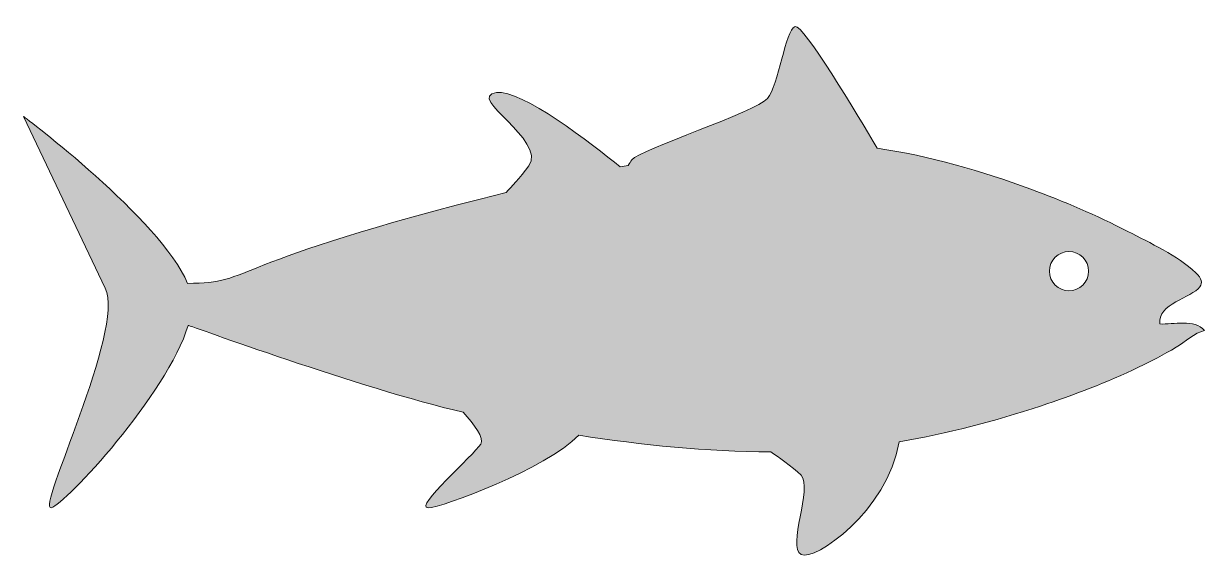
# Model space of a CAD drawing. Header units: inches. Extents: x 0 to 102, y -1 to 46.
import ezdxf

# ---------------------------------------------------------------- set-up
doc = ezdxf.new("R2010")
doc.units = ezdxf.units.IN
doc.header["$MEASUREMENT"] = 0
doc.layers.add('Layer 1', color=7, linetype='Continuous')

msp = doc.modelspace()

# ---------------------------------------------------------------- hatches: boundary and pattern name
at = {"layer": 'Layer 1', "true_color": 0x047c65}
h = msp.add_hatch(color=126, dxfattribs=at)
h.dxf.hatch_style = 2
edge = h.paths.add_edge_path()
edge.add_spline(control_points=[(66.9, 0.05), (68.07, -0.54), (74.3, 3.74), (75.34, 9.75), (79.48, 10.45), (83.56, 11.53), (87.51, 12.83), (90.38, 13.78), (93.22, 14.86), (95.94, 16.16), (97.04, 16.69), (98.13, 17.25), (99.17, 17.88), (99.93, 18.33), (100.76, 19.14), (101.6, 19.32), (100.79, 20.34), (98.9, 19.83), (97.78, 19.89), (97.5, 21.62), (100.53, 22.13), (101.21, 23.09), (101.44, 23.42), (101.4, 23.79), (100.87, 24.29), (99.26, 25.79), (96.95, 26.85), (95.01, 27.85), (92.31, 29.23), (89.51, 30.44), (86.66, 31.49), (82.41, 33.05), (77.96, 34.35), (73.44, 35.01), (71.78, 37.83), (67.06, 45.73), (66.38, 45.47), (65.55, 45.16), (64.94, 40.41), (64.01, 39.28), (63.08, 38.14), (53.01, 34.9), (52.34, 34.01), (52.23, 33.87), (52.13, 33.71), (52.02, 33.53), (51.8, 33.49), (51.57, 33.44), (51.34, 33.4), (48.93, 35.36), (42.81, 40.12), (40.68, 39.79), (37.99, 39.38), (45.03, 35.72), (43.47, 33.5), (42.69, 32.4), (41.95, 31.68), (41.53, 31.19), (16.87, 25.07), (19.96, 23.38), (14.1, 23.38), (11.83, 28.88), (0, 37.73), (0, 37.73), (0, 37.73), (7.03, 22.97), (7.03, 22.97), (8.74, 19.38), (1.04, 3.77), (2.38, 4.08), (3.55, 4.35), (12.36, 13.82), (14.16, 19.77), (14.23, 19.77), (29.04, 14.35), (37.82, 12.29), (38.75, 11.27), (39.67, 10.05), (39.34, 9.55), (38.72, 8.62), (33.56, 4.07), (34.8, 4.07), (35.95, 4.08), (44.92, 7.37), (47.77, 10.32), (53.18, 9.46), (58.81, 8.91), (64.29, 8.89), (64.86, 8.52), (66.11, 7.65), (66.9, 6.87), (67.93, 5.83), (65.66, 0.67), (66.9, 0.05)], knot_values=[0, 0, 0, 0, 1, 1, 1, 2, 2, 2, 3, 3, 3, 4, 4, 4, 5, 5, 5, 6, 6, 6, 7, 7, 7, 8, 8, 8, 9, 9, 9, 10, 10, 10, 11, 11, 11, 12, 12, 12, 13, 13, 13, 14, 14, 14, 15, 15, 15, 16, 16, 16, 17, 17, 17, 18, 18, 18, 19, 19, 19, 20, 20, 20, 21, 21, 21, 22, 22, 22, 23, 23, 23, 24, 24, 24, 25, 25, 25, 26, 26, 26, 27, 27, 27, 28, 28, 28, 29, 29, 29, 30, 30, 30, 31, 31, 31, 31], degree=3, periodic=1)
edge = h.paths.add_edge_path()
edge.add_spline(control_points=[(89.95, 26.12), (90.88, 26.12), (91.64, 25.36), (91.64, 24.43), (91.64, 23.49), (90.88, 22.74), (89.95, 22.74), (89.02, 22.74), (88.26, 23.49), (88.26, 24.43), (88.26, 25.36), (89.02, 26.12), (89.95, 26.12)], knot_values=[0, 0, 0, 0, 1, 1, 1, 2, 2, 2, 3, 3, 3, 4, 4, 4, 4], degree=3, periodic=1)

# ---------------------------------------------------------------- linework, layer by layer
at = {"layer": 'Layer 1', "lineweight": 0}
for points, knots in [([(66.9, 0.05), (68.07, -0.54), (74.3, 3.74), (75.34, 9.75), (79.48, 10.45), (83.56, 11.53), (87.51, 12.83), (90.38, 13.78), (93.22, 14.86), (95.94, 16.16), (97.04, 16.69), (98.13, 17.25), (99.17, 17.88), (99.93, 18.33), (100.76, 19.14), (101.6, 19.32), (100.79, 20.34), (98.9, 19.83), (97.78, 19.89), (97.5, 21.62), (100.53, 22.13), (101.21, 23.09), (101.44, 23.42), (101.4, 23.79), (100.87, 24.29), (99.26, 25.79), (96.95, 26.85), (95.01, 27.85), (92.31, 29.23), (89.51, 30.44), (86.66, 31.49), (82.41, 33.05), (77.96, 34.35), (73.44, 35.01), (71.78, 37.83), (67.06, 45.73), (66.38, 45.47), (65.55, 45.16), (64.94, 40.41), (64.01, 39.28), (63.08, 38.14), (53.01, 34.9), (52.34, 34.01), (52.23, 33.87), (52.13, 33.71), (52.02, 33.53), (51.8, 33.49), (51.57, 33.44), (51.34, 33.4), (48.93, 35.36), (42.81, 40.12), (40.68, 39.79), (37.99, 39.38), (45.03, 35.72), (43.47, 33.5), (42.69, 32.4), (41.95, 31.68), (41.53, 31.19), (16.87, 25.07), (19.96, 23.38), (14.1, 23.38), (11.83, 28.88), (0, 37.73), (0, 37.73), (0, 37.73), (7.03, 22.97), (7.03, 22.97), (8.74, 19.38), (1.04, 3.77), (2.38, 4.08), (3.55, 4.35), (12.36, 13.82), (14.16, 19.77), (14.23, 19.77), (29.04, 14.35), (37.82, 12.29), (38.75, 11.27), (39.67, 10.05), (39.34, 9.55), (38.72, 8.62), (33.56, 4.07), (34.8, 4.07), (35.95, 4.08), (44.92, 7.37), (47.77, 10.32), (53.18, 9.46), (58.81, 8.91), (64.29, 8.89), (64.86, 8.52), (66.11, 7.65), (66.9, 6.87), (67.93, 5.83), (65.66, 0.67), (66.9, 0.05)], [0, 0, 0, 0, 1, 1, 1, 2, 2, 2, 3, 3, 3, 4, 4, 4, 5, 5, 5, 6, 6, 6, 7, 7, 7, 8, 8, 8, 9, 9, 9, 10, 10, 10, 11, 11, 11, 12, 12, 12, 13, 13, 13, 14, 14, 14, 15, 15, 15, 16, 16, 16, 17, 17, 17, 18, 18, 18, 19, 19, 19, 20, 20, 20, 21, 21, 21, 22, 22, 22, 23, 23, 23, 24, 24, 24, 25, 25, 25, 26, 26, 26, 27, 27, 27, 28, 28, 28, 29, 29, 29, 30, 30, 30, 31, 31, 31, 31]), ([(89.95, 26.12), (90.88, 26.12), (91.64, 25.36), (91.64, 24.43), (91.64, 23.49), (90.88, 22.74), (89.95, 22.74), (89.02, 22.74), (88.26, 23.49), (88.26, 24.43), (88.26, 25.36), (89.02, 26.12), (89.95, 26.12)], [0, 0, 0, 0, 1, 1, 1, 2, 2, 2, 3, 3, 3, 4, 4, 4, 4])]:
    msp.add_open_spline(points, degree=3, knots=knots, dxfattribs=at)

doc.saveas('drawing.dxf')
